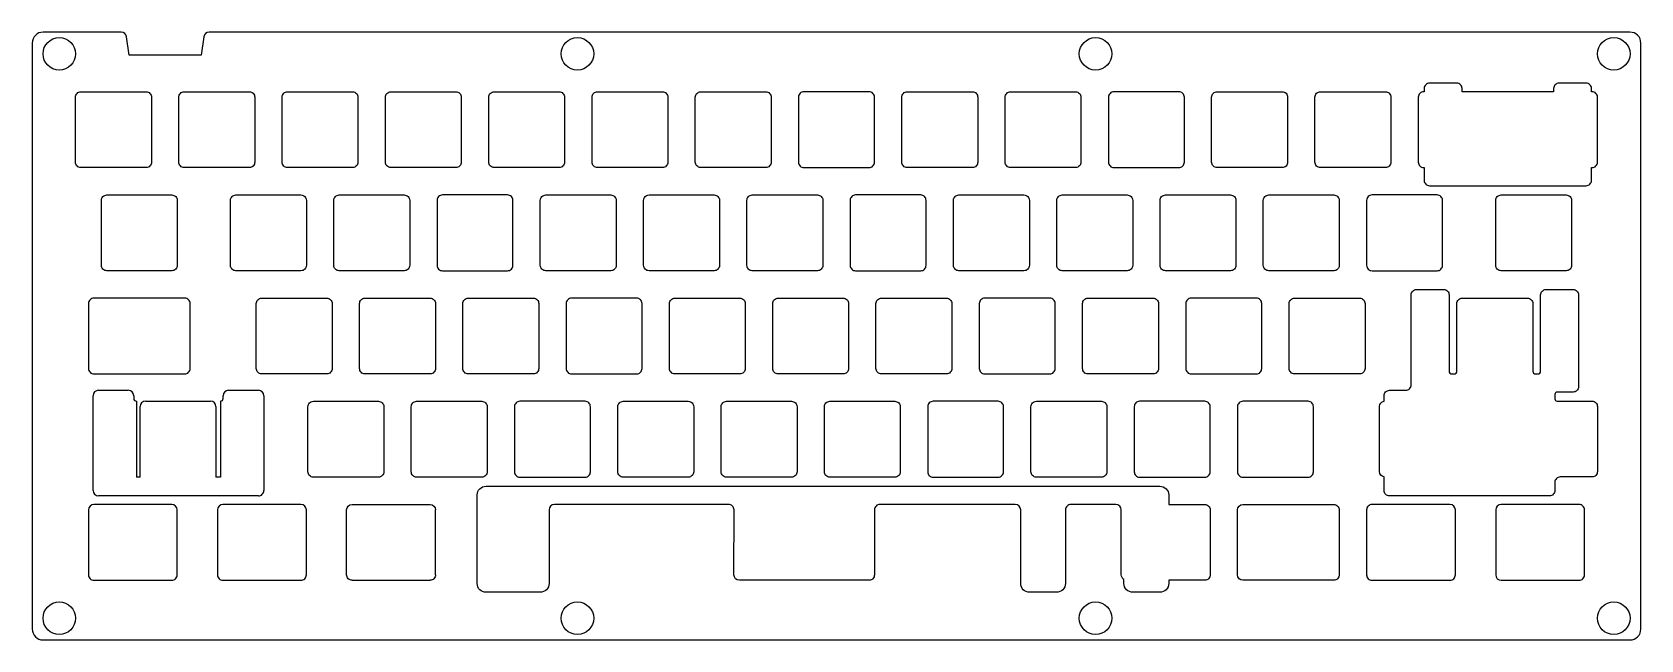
# Model space of a CAD drawing. Header units: millimetres. Extents: x -45 to 251, y -329 to -217.
import ezdxf

# ---------------------------------------------------------------- set-up
doc = ezdxf.new("R2010")
doc.units = ezdxf.units.MM
doc.layers.get('0').update_dxf_attribs({"linetype": 'CONTINUOUS'})

msp = doc.modelspace()

# ---------------------------------------------------------------- linework, layer by layer
for p, q in [((-34.25, -283.65), (-34.25, -283.65)), ((-34.25, -301.15), (-34.25, -283.65)), ((-33.25, -282.65), (-33.25, -282.65)), ((-33.25, -282.65), (-27.75, -282.65)), ((-27.75, -282.65), (-27.75, -282.65)), ((-26.75, -283.65), (-26.75, -284.15)), ((-26.75, -283.65), (-26.75, -283.65)), ((-26.75, -284.15), (-26.75, -284.15)), ((-26.25, -284.65), (-26.25, -298.66)), ((-24.58, -284.65), (-12.57, -284.66)), ((-10.75, -284.65), (-10.75, -298.66)), ((-10.25, -284.15), (-10.25, -283.65)), ((-10.25, -283.65), (-10.25, -283.65)), ((-10.25, -284.15), (-10.25, -284.15)), ((-9.25, -282.65), (-3.75, -282.65)), ((-9.25, -282.65), (-9.25, -282.65)), ((-3.75, -282.65), (-3.75, -282.65)), ((-2.75, -283.65), (-2.75, -301.15)), ((-2.75, -283.65), (-2.75, -283.65)), ((-25.58, -298.66), (-25.58, -285.65)), ((-11.58, -285.66), (-11.58, -298.66)), ((-25.58, -298.66), (-26.25, -298.66)), ((-10.75, -298.66), (-11.58, -298.66)), ((-34.25, -301.15), (-34.25, -301.15)), ((-33.25, -302.15), (-33.25, -302.15)), ((-3.75, -302.15), (-33.25, -302.15)), ((-2.75, -301.15), (-2.75, -301.15)), ((12.53, -316.73), (12.53, -304.73)), ((13.52, -303.73), (27.91, -303.73)), ((28.91, -316.73), (28.91, -304.73)), ((28.91, -316.73), (28.91, -316.73)), ((13.53, -317.73), (27.91, -317.73))]:
    msp.add_line(p, q)
for points in [[(-43.47, -328.73), (249.22, -328.73, 0.414214), (251.23, -326.73), (251.23, -218.53, 0.414214), (249.22, -216.53), (-12.84, -216.53, 0.373387), (-13.83, -217.38), (-14.31, -220.75), (-27.59, -220.75), (-28.07, -217.38, 0.373387), (-29.06, -216.53), (-43.47, -216.53, 0.414214), (-45.47, -218.53), (-45.47, -326.73, 0.414214)], [(-23.47, -240.53, -0.414214), (-24.47, -241.53), (-36.48, -241.53, -0.414214), (-37.48, -240.53), (-37.48, -228.53, -0.414214), (-36.48, -227.53), (-24.47, -227.53, -0.414214), (-23.47, -228.53)], [(-17.42, -241.53, -0.414214), (-18.42, -240.53), (-18.42, -228.53, -0.414214), (-17.42, -227.53), (-5.43, -227.53, -0.414214), (-4.42, -228.53), (-4.42, -240.53, -0.414214), (-5.43, -241.53)], [(1.63, -241.53, -0.414214), (0.62, -240.53), (0.62, -228.53, -0.414214), (1.63, -227.53), (13.63, -227.53, -0.414214), (14.62, -228.53), (14.62, -240.53, -0.414214), (13.63, -241.53)], [(19.68, -228.53, -0.414214), (20.67, -227.53), (32.67, -227.53, -0.414214), (33.67, -228.53), (33.67, -240.53, -0.414214), (32.67, -241.53), (20.67, -241.53, -0.414214), (19.68, -240.53)], [(51.72, -227.53, -0.414214), (52.72, -228.53), (52.72, -240.53, -0.414214), (51.72, -241.53), (39.72, -241.53, -0.414214), (38.73, -240.53), (38.73, -228.53, -0.414214), (39.72, -227.53)], [(57.78, -228.53, -0.414214), (58.78, -227.53), (70.78, -227.53, -0.414214), (71.78, -228.53), (71.78, -240.53, -0.414214), (70.78, -241.53), (58.78, -241.53, -0.414214), (57.78, -240.53)], [(76.83, -240.53), (76.83, -228.53, -0.414214), (77.82, -227.53), (89.83, -227.53, -0.414214), (90.83, -228.53), (90.83, -240.53, -0.414214), (89.83, -241.53), (77.82, -241.53, -0.414214)], [(108.88, -227.53), (96.88, -227.53, 0.414214), (95.87, -228.53), (95.87, -240.53, 0.414214), (96.88, -241.53), (108.88, -241.53, 0.414214), (109.88, -240.53), (109.88, -228.53, 0.414214)], [(127.93, -241.53), (115.93, -241.53, -0.414214), (114.93, -240.53), (114.93, -228.53, -0.414214), (115.93, -227.53), (127.93, -227.53, -0.414214), (128.93, -228.53), (128.93, -240.53, -0.414214)], [(146.98, -227.53, -0.414214), (147.97, -228.53), (147.97, -240.53, -0.414214), (146.98, -241.53), (134.97, -241.53, -0.414214), (133.97, -240.53), (133.97, -228.53, -0.414214), (134.97, -227.53)], [(153.03, -228.53), (153.03, -240.53, 0.414214), (154.03, -241.53), (166.03, -241.53, 0.414214), (167.03, -240.53), (167.03, -228.53, 0.414214), (166.03, -227.53), (154.03, -227.53, 0.414214)], [(186.08, -228.53), (186.08, -240.53, -0.414214), (185.07, -241.53), (173.07, -241.53, -0.414214), (172.07, -240.53), (172.07, -228.53, -0.414214), (173.07, -227.53), (185.07, -227.53, -0.414214)], [(204.12, -227.53, -0.414214), (205.13, -228.53), (205.13, -240.53, -0.414214), (204.12, -241.53), (192.13, -241.53, -0.414214), (191.12, -240.53), (191.12, -228.53, -0.414214), (192.13, -227.53)], [(241.14, -244.88, 0.414214), (242.14, -243.88), (242.14, -241.53), (242.23, -241.53, 0.414214), (243.23, -240.53), (243.23, -228.53, 0.414214), (242.23, -227.53), (242.14, -227.53), (242.14, -226.94, 0.414214), (241.14, -225.94), (236.14, -225.94, 0.414214), (235.14, -226.94), (235.14, -227.53), (218.26, -227.53), (218.26, -226.94, 0.414214), (217.26, -225.94), (212.26, -225.94, 0.414214), (211.26, -226.94), (211.26, -227.53), (211.18, -227.53, 0.414214), (210.18, -228.53), (210.18, -240.53, 0.414214), (211.18, -241.53), (211.26, -241.53), (211.26, -243.88, 0.414214), (212.26, -244.88), (226.7, -244.88)], [(-18.71, -247.58), (-18.71, -259.57, -0.414214), (-19.71, -260.58), (-31.71, -260.58, -0.414214), (-32.71, -259.57), (-32.71, -247.58, -0.414214), (-31.71, -246.58), (-19.71, -246.58, -0.414214)], [(-8.9, -247.58, -0.414214), (-7.9, -246.58), (4.1, -246.58, -0.414214), (5.1, -247.58), (5.1, -259.57, -0.414214), (4.1, -260.58), (-7.9, -260.58, -0.414214), (-8.9, -259.57)], [(23.15, -246.58, -0.414214), (24.15, -247.58), (24.15, -259.57, -0.414214), (23.15, -260.58), (11.15, -260.58, -0.414214), (10.15, -259.57), (10.15, -247.58, -0.414214), (11.15, -246.58)], [(42.2, -246.58), (30.2, -246.58, 0.414214), (29.2, -247.58), (29.2, -259.57, 0.414214), (30.2, -260.58), (42.2, -260.58, 0.414214), (43.2, -259.57), (43.2, -247.58, 0.414214)], [(62.25, -247.58), (62.25, -259.57, -0.414214), (61.25, -260.58), (49.25, -260.58, -0.414214), (48.25, -259.57), (48.25, -247.58, -0.414214), (49.25, -246.58), (61.25, -246.58, -0.414214)], [(68.3, -246.58), (80.3, -246.58, -0.414214), (81.3, -247.58), (81.3, -259.57, -0.414214), (80.3, -260.58), (68.3, -260.58, -0.414214), (67.3, -259.57), (67.3, -247.58, -0.414214)], [(100.35, -247.58), (100.35, -259.57, -0.414214), (99.35, -260.58), (87.35, -260.58, -0.414214), (86.35, -259.57), (86.35, -247.58, -0.414214), (87.35, -246.58), (99.35, -246.58, -0.414214)], [(105.4, -259.57, 0.414214), (106.4, -260.58), (118.4, -260.58, 0.414214), (119.4, -259.57), (119.4, -247.58, 0.414214), (118.4, -246.58), (106.4, -246.58, 0.414214), (105.4, -247.58)], [(137.45, -246.58, -0.414214), (138.45, -247.58), (138.45, -259.57, -0.414214), (137.45, -260.58), (125.45, -260.58, -0.414214), (124.45, -259.57), (124.45, -247.58, -0.414214), (125.45, -246.58)], [(157.5, -247.58), (157.5, -259.57, -0.414214), (156.5, -260.58), (144.5, -260.58, -0.414214), (143.5, -259.57), (143.5, -247.58, -0.414214), (144.5, -246.58), (156.5, -246.58, -0.414214)], [(163.55, -246.58), (175.55, -246.58, -0.414214), (176.55, -247.58), (176.55, -259.57, -0.414214), (175.55, -260.58), (163.55, -260.58, -0.414214), (162.55, -259.57), (162.55, -247.58, -0.414214)], [(194.6, -246.58, -0.414214), (195.6, -247.58), (195.6, -259.57, -0.414214), (194.6, -260.58), (182.6, -260.58, -0.414214), (181.6, -259.57), (181.6, -247.58, -0.414214), (182.6, -246.58)], [(200.65, -247.58), (200.65, -259.57, 0.414214), (201.65, -260.58), (213.65, -260.58, 0.414214), (214.65, -259.57), (214.65, -247.58, 0.414214), (213.65, -246.58), (201.65, -246.58, 0.414214)], [(237.46, -246.58, -0.414214), (238.46, -247.58), (238.46, -259.57, -0.414214), (237.46, -260.58), (225.46, -260.58, -0.414214), (224.46, -259.57), (224.46, -247.58, -0.414214), (225.46, -246.58)], [(203.03, -297.65), (203.03, -285.65, -0.369757), (203.87, -284.67), (203.87, -283.65), (203.87, -283.65, -0.414214), (204.87, -282.65), (204.87, -282.65), (207.86, -282.65, 0.414214), (208.86, -281.65), (208.86, -265.04, -0.414214), (209.86, -264.04), (214.86, -264.04, -0.414214), (215.86, -265.04), (215.86, -279.13, 0.414214), (216.36, -279.63), (216.8, -279.63, 0.414214), (217.3, -279.13), (217.3, -266.63, -0.414214), (218.3, -265.63), (230.3, -265.63, -0.414214), (231.3, -266.63), (231.3, -279.13, 0.414214), (231.8, -279.63), (232.24, -279.63, 0.414214), (232.74, -279.13), (232.74, -265.04, -0.414214), (233.74, -264.04), (238.74, -264.04, -0.414214), (239.74, -265.04), (239.74, -281.98, -0.414214), (238.74, -282.98), (235.79, -282.98, 0.414214), (235.37, -283.4), (235.37, -284.23, 0.414214), (235.79, -284.65), (242.22, -284.65, -0.414214), (243.22, -285.65), (243.22, -297.65, -0.414214), (242.22, -298.65), (236.37, -298.65, 0.414214), (235.37, -299.65), (235.37, -301.15), (235.37, -301.15, -0.414216), (234.37, -302.15), (204.87, -302.15), (204.87, -302.15, -0.414214), (203.87, -301.15), (203.87, -301.15), (203.87, -298.64, -0.369757)], [(-17.33, -279.63, 0.414214), (-16.33, -278.62), (-16.33, -266.62, 0.414214), (-17.33, -265.63), (-34.09, -265.63, 0.414214), (-35.09, -266.62), (-35.09, -278.62, 0.414214), (-34.09, -279.63)], [(8.86, -265.63, -0.414214), (9.86, -266.62), (9.86, -278.62, -0.414214), (8.86, -279.63), (-3.14, -279.63, -0.414214), (-4.14, -278.62), (-4.14, -266.62, -0.414214), (-3.14, -265.63)], [(27.91, -265.63, -0.414214), (28.91, -266.62), (28.91, -278.62, -0.414214), (27.91, -279.63), (15.91, -279.63, -0.414214), (14.91, -278.62), (14.91, -266.62, -0.414214), (15.91, -265.63)], [(46.96, -279.63), (34.96, -279.63, -0.414214), (33.96, -278.62), (33.96, -266.62, -0.414214), (34.96, -265.63), (46.96, -265.63, -0.414214), (47.96, -266.62), (47.96, -278.62, -0.414214)], [(66.01, -279.63, 0.414214), (67.01, -278.62), (67.01, -266.62, 0.414214), (66.01, -265.63), (54.01, -265.63, 0.414214), (53.01, -266.62), (53.01, -278.62, 0.414214), (54.01, -279.63)], [(85.06, -279.63), (73.06, -279.63, -0.414214), (72.06, -278.62), (72.06, -266.62, -0.414214), (73.06, -265.63), (85.06, -265.63, -0.414214), (86.06, -266.62), (86.06, -278.62, -0.414214)], [(104.11, -265.63, -0.414214), (105.11, -266.62), (105.11, -278.62, -0.414214), (104.11, -279.63), (92.11, -279.63, -0.414214), (91.11, -278.62), (91.11, -266.62, -0.414214), (92.11, -265.63)], [(111.16, -279.63, -0.414214), (110.16, -278.62), (110.16, -266.62, -0.414214), (111.16, -265.63), (123.16, -265.63, -0.414214), (124.16, -266.62), (124.16, -278.62, -0.414214), (123.16, -279.63)], [(143.21, -278.62), (143.21, -266.62, 0.414214), (142.21, -265.63), (130.21, -265.63, 0.414214), (129.21, -266.62), (129.21, -278.62, 0.414214), (130.21, -279.63), (142.21, -279.63, 0.414214)], [(161.26, -265.63, -0.414214), (162.26, -266.62), (162.26, -278.62, -0.414214), (161.26, -279.63), (149.26, -279.63, -0.414214), (148.26, -278.62), (148.26, -266.62, -0.414214), (149.26, -265.63)], [(167.31, -266.62), (167.31, -278.62, 0.414214), (168.31, -279.63), (180.31, -279.63, 0.414214), (181.31, -278.62), (181.31, -266.62, 0.414214), (180.31, -265.63), (168.31, -265.63, 0.414214)], [(199.36, -265.63, -0.414214), (200.36, -266.62), (200.36, -278.62, -0.414214), (199.36, -279.63), (187.36, -279.63, -0.414214), (186.36, -278.62), (186.36, -266.62, -0.414214), (187.36, -265.63)], [(19.39, -297.68, -0.414214), (18.39, -298.68), (6.39, -298.68, -0.414214), (5.39, -297.68), (5.39, -285.68, -0.414214), (6.39, -284.68), (18.39, -284.68, -0.414214), (19.39, -285.68)], [(37.44, -284.68, -0.414214), (38.44, -285.68), (38.44, -297.68, -0.414214), (37.44, -298.68), (25.44, -298.68, -0.414214), (24.44, -297.68), (24.44, -285.68, -0.414214), (25.44, -284.68)], [(56.49, -284.68), (44.49, -284.68, 0.414214), (43.49, -285.68), (43.49, -297.68, 0.414214), (44.49, -298.68), (56.49, -298.68, 0.414214), (57.49, -297.68), (57.49, -285.68, 0.414214)], [(63.54, -298.68, -0.414214), (62.54, -297.68), (62.54, -285.68, -0.414214), (63.54, -284.68), (75.54, -284.68, -0.414214), (76.54, -285.68), (76.54, -297.68, -0.414214), (75.54, -298.68)], [(82.59, -298.68, -0.414214), (81.59, -297.68), (81.59, -285.68, -0.414214), (82.59, -284.68), (94.59, -284.68, -0.414214), (95.59, -285.68), (95.59, -297.68, -0.414214), (94.59, -298.68)], [(113.64, -298.68), (101.64, -298.68, -0.414214), (100.64, -297.68), (100.64, -285.68, -0.414214), (101.64, -284.68), (113.64, -284.68, -0.414214), (114.64, -285.68), (114.64, -297.68, -0.414214)], [(132.69, -298.68, 0.414214), (133.69, -297.68), (133.69, -285.68, 0.414214), (132.69, -284.68), (120.69, -284.68, 0.414214), (119.69, -285.68), (119.69, -297.68, 0.414214), (120.69, -298.68)], [(152.74, -297.68, -0.414214), (151.74, -298.68), (139.74, -298.68, -0.414214), (138.74, -297.68), (138.74, -285.68, -0.414214), (139.74, -284.68), (151.74, -284.68, -0.414214), (152.74, -285.68)], [(157.79, -297.68, 0.414214), (158.79, -298.68), (170.79, -298.68, 0.414214), (171.79, -297.68), (171.79, -285.68, 0.414214), (170.79, -284.68), (158.79, -284.68, 0.414214), (157.79, -285.68)], [(190.84, -297.68), (190.84, -285.68, 0.414214), (189.84, -284.68), (177.84, -284.68, 0.414214), (176.84, -285.68), (176.84, -297.68, 0.414214), (177.84, -298.68), (189.84, -298.68, 0.414214)], [(84.96, -317.73, -0.414213), (83.96, -316.72), (83.97, -304.72, 0.414433), (82.97, -303.72), (50.85, -303.74, 0.414073), (49.85, -304.74), (49.85, -318.32, -0.414214), (48.23, -319.95), (38.23, -319.95, -0.414214), (36.6, -318.32), (36.6, -301.98, -0.414214), (38.23, -300.36), (162.52, -300.36, -0.414214), (164.15, -301.98), (164.15, -303.72), (170.78, -303.72, -0.414221), (171.79, -304.73), (171.79, -316.72, -0.414216), (170.78, -317.73), (164.15, -317.73), (164.15, -318.32, -0.414214), (162.52, -319.95), (157.52, -319.95, -0.414214), (155.9, -318.32), (155.9, -317.59, -0.265401), (155.4, -316.72), (155.4, -304.74, 0.414109), (154.4, -303.74), (146.1, -303.74, 0.414319), (145.1, -304.74), (145.1, -318.32, -0.414214), (143.47, -319.95), (138.47, -319.95, -0.414214), (136.85, -318.32), (136.85, -304.73, 0.414109), (135.85, -303.73), (110.87, -303.72, 0.414318), (109.87, -304.72), (109.87, -316.72, -0.414216), (108.87, -317.73)], [(-35.1, -316.73, 0.414216), (-34.1, -317.73), (-19.72, -317.73, 0.414216), (-18.72, -316.73), (-18.72, -304.73, 0.414211), (-19.72, -303.73), (-34.1, -303.73, 0.414213), (-35.1, -304.73), (-35.1, -316.73)], [(-10.28, -317.73), (4.09, -317.73, 0.414216), (5.1, -316.73), (5.1, -304.73, 0.414211), (4.09, -303.73), (-10.29, -303.73, 0.414213), (-11.29, -304.73), (-11.29, -316.73), (-11.29, -316.73, 0.414216)], [(195.6, -304.73), (195.6, -316.73, -0.414216), (194.59, -317.73), (177.83, -317.73, -0.412177), (176.83, -316.73), (176.83, -316.73), (176.83, -304.73, -0.413186), (177.83, -303.73), (194.59, -303.73, -0.414216)], [(216.02, -303.73), (201.65, -303.73, 0.414214), (200.64, -304.73), (200.64, -316.73, 0.414214), (201.65, -317.73), (216.02, -317.73, 0.414214), (217.02, -316.73), (217.02, -304.73, 0.414213)], [(239.83, -317.73, 0.415255), (240.83, -316.73), (240.84, -304.73, 0.415252), (239.84, -303.73), (225.46, -303.73, 0.413186), (224.46, -304.73), (224.46, -316.73, 0.413184), (225.46, -317.73)]]:
    msp.add_lwpolyline(points, format="xyb", close=True)
for centre in [(-40.47, -220.53), (55.09, -220.53), (150.66, -220.53), (246.23, -220.53), (-40.47, -324.73), (55.09, -324.73), (150.66, -324.73), (246.23, -324.73)]:
    msp.add_circle(centre, 3)
for centre, radius, start, end in [((-33.25, -283.65), 1, 90, 180), ((-27.75, -283.65), 1, 0, 90), ((-26.25, -284.15), 0.5, 180, 270), ((-10.75, -284.15), 0.5, -90, 0), ((-9.25, -283.65), 1, 90, 180), ((-3.75, -283.65), 1, 0, 90), ((-33.25, -301.15), 1, 180, 270), ((-3.75, -301.15), 1, -90, 0.0004)]:
    msp.add_arc(centre, radius, start, end)
at = {"extrusion": (0, 0, -1)}
for centre, start, end in [((-13.53, -304.73), 0, 89.6582), ((-27.91, -304.73), 90.0001, 179.9996), ((-13.53, -316.73), -89.9999, 0.0005), ((-27.91, -316.73), 179.9995, 269.9999)]:
    msp.add_arc(centre, 1, start, end, dxfattribs=at)
for points in [[(-24.58, -284.65), (-25.13, -284.65), (-25.58, -285.1), (-25.58, -285.65)], [(-11.58, -285.66), (-11.58, -285.1), (-12.02, -284.66), (-12.57, -284.66)]]:
    msp.add_open_spline(points, degree=3)

doc.saveas('drawing.dxf')
